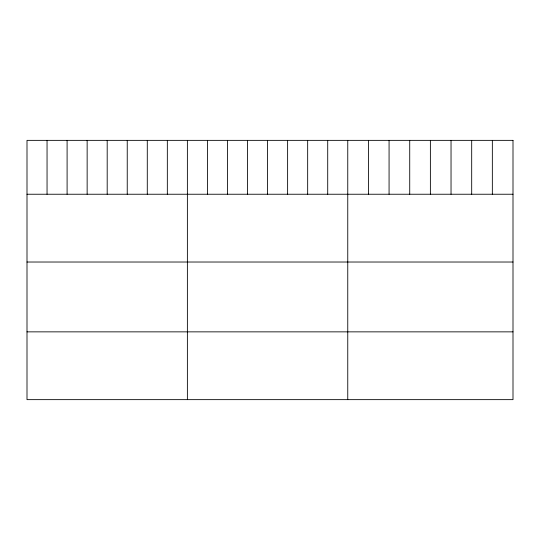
<?xml version="1.0" encoding="UTF-8"?>
<svg xmlns="http://www.w3.org/2000/svg" width="540" height="540" viewBox="0 0 540 540"><rect width="100%" height="100%" fill="white"/><g stroke="black" fill="none" stroke-linecap="round" stroke-linejoin="round"><path stroke-width="0.81" d="M27 194.238L513 194.238M27 262.022L513 262.022M27 331.857L513 331.857M492.345 140.359L492.345 194.238M471.69 140.359L471.69 194.238M451.035 140.359L451.035 194.238M430.38 140.359L430.38 194.238M409.725 140.359L409.725 194.238M389.07 140.359L389.07 194.238M368.415 140.359L368.415 194.238M347.76 140.359L347.76 399.64M327.713 140.359L327.713 194.238M307.665 140.359L307.665 194.238M287.618 140.359L287.618 194.238M267.57 140.359L267.57 194.238M247.523 140.359L247.523 194.238M227.475 140.359L227.475 194.238M207.428 140.359L207.428 194.238M187.38 140.359L187.38 399.64M167.333 140.359L167.333 194.238M147.285 140.359L147.285 194.238M127.238 140.359L127.238 194.238M107.19 140.359L107.19 194.238M87.142 140.359L87.142 194.238M67.095 140.359L67.095 194.238M47.048 140.359L47.048 194.238M513 140.359L27 140.359L27 399.64L513 399.64L513 140.359"/></g></svg>
